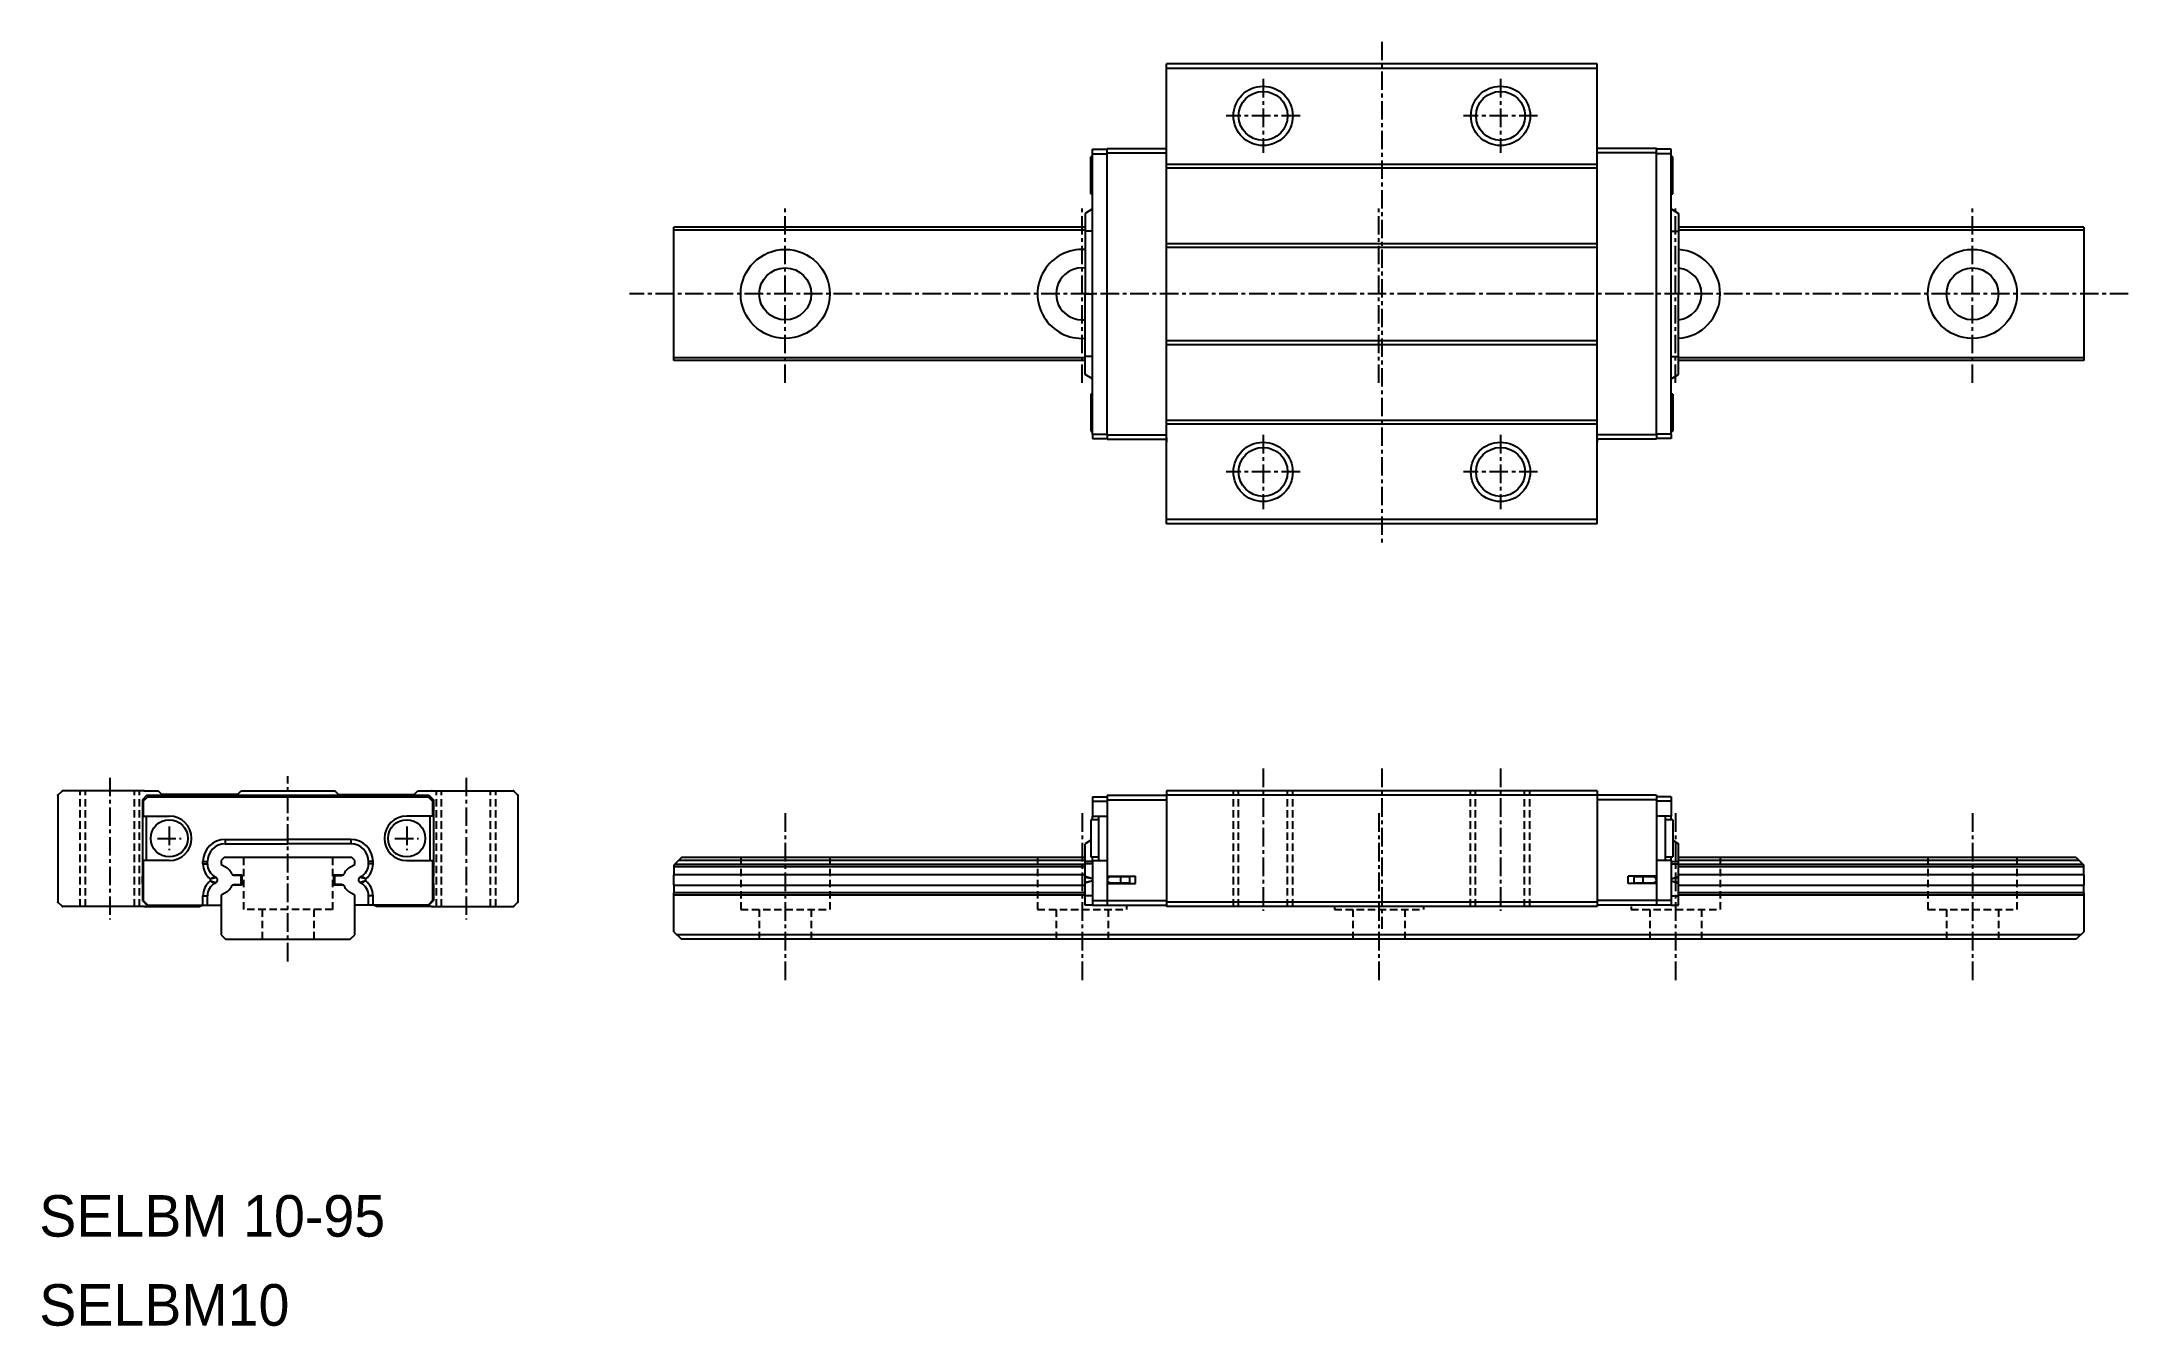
# Model space of a CAD drawing. Extents: x -3 to 138, y 1 to 88.
import ezdxf

# ---------------------------------------------------------------- set-up
doc = ezdxf.new("R2010")
doc.units = 0
doc.linetypes.add('CENTER', pattern=[2, 1.25, -0.25, 0.25, -0.25])
doc.linetypes.add('DASHED', pattern=[0.75, 0.5, -0.25])
doc.layers.get('0').update_dxf_attribs({"linetype": 'CONTINUOUS'})
doc.layers.add('CENTER', color=1, linetype='CENTER')

msp = doc.modelspace()

# ---------------------------------------------------------------- linework, layer by layer
at = {"color": 7, "linetype": 'CONTINUOUS'}
for p, q in [((73.2, 55.5), (73.2, 86.5)), ((102.2, 86.5), (73.2, 86.5)), ((102.2, 86.2), (73.2, 86.2)), ((102.2, 55.5), (102.2, 86.5)), ((68.1, 77.75), (68.1, 80.25)), ((68.2, 80.25), (68.1, 80.25)), ((68.2, 80.75), (69.2, 80.75)), ((68.2, 80.45), (68.2, 80.75)), ((68.2, 61.55), (68.2, 80.45)), ((68.2, 80.45), (69.2, 80.45)), ((69.2, 80.8), (73.2, 80.8)), ((69.2, 80.5), (69.2, 80.8)), ((69.2, 80.5), (73.2, 80.5)), ((69.2, 61.5), (69.2, 80.5)), ((73.2, 80.7), (73.2, 81)), ((102.2, 80.7), (102.2, 81)), ((106.2, 80.8), (102.2, 80.8)), ((106.2, 80.5), (102.2, 80.5)), ((106.2, 80.5), (106.2, 80.8)), ((107.2, 80.75), (106.2, 80.75)), ((106.2, 61.5), (106.2, 80.5)), ((107.2, 80.45), (106.2, 80.45)), ((107.2, 80.45), (107.2, 80.75)), ((107.2, 61.55), (107.2, 80.45)), ((107.3, 80.25), (107.2, 80.25)), ((107.3, 77.75), (107.3, 80.25)), ((73.2, 79.75), (102.2, 79.75)), ((73.2, 79.5), (102.2, 79.5)), ((68.1, 77.75), (68.2, 77.75)), ((107.2, 77.75), (107.3, 77.75)), ((68.2, 76.73), (67.7, 76.43)), ((67.7, 76.43), (67.7, 75.23)), ((107.2, 76.73), (107.7, 76.43)), ((107.7, 76.43), (107.7, 75.23)), ((67.7, 75.5), (40, 75.5)), ((40, 75.3), (40, 75.5)), ((67.7, 75.3), (40, 75.3)), ((40, 66.7), (40, 75.3)), ((67.7, 75.23), (67.7, 71)), ((68.2, 75.23), (67.7, 75.23)), ((107.2, 75.23), (107.7, 75.23)), ((135, 75.5), (107.7, 75.5)), ((135, 75.3), (107.7, 75.3)), ((107.7, 75.23), (107.7, 71)), ((135, 75.5), (135, 75.3)), ((135, 75.3), (135, 66.7)), ((73.2, 74.4), (102.2, 74.4)), ((73.2, 74.15), (102.2, 74.15)), ((67.7, 66.77), (67.7, 71)), ((67.7, 71), (68.2, 71)), ((107.7, 71), (107.2, 71)), ((107.7, 66.77), (107.7, 71)), ((73.2, 67.85), (102.2, 67.85)), ((73.2, 67.6), (102.2, 67.6)), ((67.7, 66.7), (40, 66.7)), ((40, 66.5), (40, 66.7)), ((67.7, 66.5), (40, 66.5)), ((67.7, 65.57), (67.7, 66.77)), ((68.2, 66.77), (67.7, 66.77)), ((107.2, 66.77), (107.7, 66.77)), ((107.7, 65.57), (107.7, 66.77)), ((135, 66.7), (107.7, 66.7)), ((135, 66.5), (107.7, 66.5)), ((135, 66.7), (135, 66.5)), ((68.2, 65.27), (67.7, 65.57)), ((107.2, 65.27), (107.7, 65.57)), ((68.2, 64.25), (68.1, 64.25)), ((68.1, 64.25), (68.1, 61.75)), ((107.3, 64.25), (107.2, 64.25)), ((107.3, 64.25), (107.3, 61.75)), ((73.2, 62.5), (102.2, 62.5)), ((73.2, 62.25), (102.2, 62.25)), ((68.1, 61.75), (68.2, 61.75)), ((68.2, 61.55), (69.2, 61.55)), ((68.2, 61.55), (68.2, 61.25)), ((68.2, 61.25), (69.2, 61.25)), ((69.2, 61.5), (73.2, 61.5)), ((69.2, 61.5), (69.2, 61.2)), ((69.2, 61.2), (73.2, 61.2)), ((73.2, 61.3), (73.2, 61)), ((106.2, 61.5), (102.2, 61.5)), ((102.2, 61.3), (102.2, 61)), ((106.2, 61.2), (102.2, 61.2)), ((107.2, 61.55), (106.2, 61.55)), ((106.2, 61.5), (106.2, 61.2)), ((107.2, 61.25), (106.2, 61.25)), ((107.2, 61.75), (107.3, 61.75)), ((107.2, 61.55), (107.2, 61.25)), ((102.2, 55.8), (73.2, 55.8)), ((102.2, 55.5), (73.2, 55.5)), ((-1.51, 37.2), (-1.21, 37.5)), ((-1.51, 37.2), (-1.51, 30)), ((4.29, 37.5), (-1.21, 37.5)), ((4.49, 37.2), (4.19, 36.9)), ((4.19, 36.9), (4.19, 31.75)), ((4.54, 37.1), (4.24, 36.8)), ((4.24, 36.8), (4.24, 35.8)), ((4.29, 37.5), (5.24, 37.5)), ((4.49, 37.2), (23.49, 37.2)), ((4.54, 37.1), (23.44, 37.1)), ((5.49, 37.25), (5.24, 37.5)), ((10.59, 37.25), (5.49, 37.25)), ((10.59, 37.25), (10.84, 37.5)), ((10.84, 37.5), (17.14, 37.5)), ((17.39, 37.25), (17.14, 37.5)), ((17.39, 37.25), (22.49, 37.25)), ((22.49, 37.25), (22.74, 37.5)), ((22.74, 37.5), (23.69, 37.5)), ((23.44, 37.1), (23.74, 36.8)), ((23.49, 37.2), (23.79, 36.9)), ((23.69, 37.5), (29.19, 37.5)), ((23.74, 36.8), (23.74, 35.8)), ((23.79, 36.9), (23.79, 31.75)), ((29.49, 37.2), (29.19, 37.5)), ((29.49, 37.2), (29.49, 30)), ((68.2, 37.1), (69.2, 37.1)), ((68.2, 37.1), (68.2, 36.8)), ((68.2, 36.8), (69.2, 36.8)), ((68.2, 36.8), (68.2, 35.8)), ((69.2, 37.2), (73.2, 37.2)), ((69.2, 37.2), (69.2, 36.9)), ((69.2, 36.9), (73.2, 36.9)), ((69.2, 36.9), (69.2, 31.75)), ((102.2, 37.5), (73.2, 37.5)), ((73.2, 37.5), (73.2, 37.2)), ((102.2, 37.2), (73.2, 37.2)), ((73.2, 37.2), (73.2, 30)), ((102.2, 37.5), (102.2, 37.2)), ((106.2, 37.2), (102.2, 37.2)), ((102.2, 37.2), (102.2, 30)), ((106.2, 36.9), (102.2, 36.9)), ((106.2, 37.2), (106.2, 36.9)), ((107.2, 37.1), (106.2, 37.1)), ((106.2, 36.9), (106.2, 31.75)), ((107.2, 36.8), (106.2, 36.8)), ((107.2, 37.1), (107.2, 36.8)), ((107.2, 36.8), (107.2, 35.8)), ((4.24, 35.8), (5.99, 35.8)), ((4.44, 35.8), (4.44, 32.8)), ((23.74, 35.8), (21.99, 35.8)), ((23.54, 35.8), (23.54, 32.8)), ((68.1, 35.55), (68.1, 33.05)), ((68.6, 35.55), (68.1, 35.55)), ((68.2, 35.8), (69.2, 35.8)), ((68.2, 35.55), (68.2, 35.8)), ((68.6, 35.8), (68.6, 32.8)), ((107.2, 35.8), (106.2, 35.8)), ((106.8, 35.8), (106.8, 32.8)), ((107.3, 35.55), (106.8, 35.55)), ((107.2, 35.55), (107.2, 35.8)), ((107.3, 35.55), (107.3, 33.05)), ((9.76, 34.23), (13.99, 34.23)), ((9.76, 34.23), (9.76, 33.93)), ((9.76, 33.93), (13.99, 33.93)), ((18.22, 34.23), (13.99, 34.23)), ((13.99, 33.93), (13.99, 34.23)), ((18.22, 33.93), (13.99, 33.93)), ((18.22, 34.23), (18.22, 33.93)), ((68.1, 34.17), (67.7, 33.93)), ((67.7, 32.73), (67.7, 33.93)), ((107.3, 34.17), (107.7, 33.93)), ((107.7, 32.73), (107.7, 33.93)), ((4.24, 32.8), (4.24, 30.1)), ((5.99, 32.8), (4.24, 32.8)), ((8.26, 32.58), (8.26, 32.73)), ((8.26, 32.73), (8.56, 32.73)), ((8.26, 32.58), (8.56, 32.58)), ((8.56, 32.58), (8.56, 32.73)), ((9.69, 33), (9.49, 32.8)), ((9.49, 32.8), (9.49, 32.54)), ((9.49, 32.54), (9.77, 32.38)), ((18.29, 33), (9.69, 33)), ((18.21, 32.38), (18.49, 32.54)), ((18.49, 32.8), (18.29, 33)), ((18.49, 32.54), (18.49, 32.8)), ((19.42, 32.58), (19.42, 32.73)), ((19.72, 32.73), (19.42, 32.73)), ((19.72, 32.58), (19.42, 32.58)), ((19.72, 32.58), (19.72, 32.73)), ((21.99, 32.8), (23.74, 32.8)), ((23.74, 32.8), (23.74, 30.1)), ((40.5, 33), (40, 32.5)), ((40, 32.5), (40, 31.85)), ((67.7, 32.38), (40, 32.38)), ((67.7, 32.54), (40.04, 32.54)), ((67.7, 32.8), (40.3, 32.8)), ((67.7, 33), (40.5, 33)), ((68.2, 32.73), (67.7, 32.73)), ((67.7, 32.58), (67.7, 32.73)), ((67.7, 31.72), (67.7, 32.58)), ((68.2, 32.58), (67.7, 32.58)), ((68.1, 33.05), (68.6, 33.05)), ((68.2, 32.8), (68.2, 33.05)), ((68.2, 32.8), (68.2, 30.1)), ((68.2, 32.8), (69.2, 32.8)), ((107.2, 32.8), (106.2, 32.8)), ((106.8, 33.05), (107.3, 33.05)), ((107.2, 32.8), (107.2, 33.05)), ((107.2, 32.8), (107.2, 30.1)), ((107.2, 32.73), (107.7, 32.73)), ((107.2, 32.58), (107.7, 32.58)), ((134.5, 33), (107.7, 33)), ((134.7, 32.8), (107.7, 32.8)), ((107.7, 32.58), (107.7, 32.73)), ((107.7, 31.72), (107.7, 32.58)), ((134.96, 32.54), (107.7, 32.54)), ((135, 32.38), (107.7, 32.38)), ((134.5, 33), (135, 32.5)), ((135, 31.85), (135, 32.5)), ((4.19, 31.25), (4.19, 31.75)), ((4.24, 31.75), (4.19, 31.75)), ((4.19, 31.25), (4.19, 30.1)), ((4.24, 31.25), (4.19, 31.25)), ((8.75, 31.57), (9.06, 31.72)), ((8.75, 31.56), (9.14, 31.67)), ((8.75, 31.44), (9.14, 31.33)), ((8.75, 31.43), (9.06, 31.28)), ((9.14, 31.67), (9.06, 31.72)), ((9.06, 31.28), (9.14, 31.33)), ((10.24, 31.85), (10.89, 31.85)), ((10.89, 31.15), (10.24, 31.15)), ((10.84, 31.8), (10.33, 31.8)), ((10.33, 31.2), (10.84, 31.2)), ((10.84, 31.2), (10.84, 31.8)), ((10.89, 31.85), (10.89, 31.15)), ((17.09, 31.15), (17.09, 31.85)), ((17.09, 31.85), (17.75, 31.85)), ((17.75, 31.15), (17.09, 31.15)), ((17.14, 31.2), (17.14, 31.8)), ((17.14, 31.8), (17.65, 31.8)), ((17.65, 31.2), (17.14, 31.2)), ((18.84, 31.67), (18.92, 31.72)), ((19.23, 31.56), (18.84, 31.67)), ((19.23, 31.44), (18.84, 31.33)), ((18.92, 31.28), (18.84, 31.33)), ((19.23, 31.57), (18.92, 31.72)), ((19.23, 31.43), (18.92, 31.28)), ((23.74, 31.75), (23.79, 31.75)), ((23.74, 31.25), (23.79, 31.25)), ((23.79, 31.25), (23.79, 31.75)), ((23.79, 31.25), (23.79, 30.1)), ((67.7, 31.85), (40, 31.85)), ((40, 31.15), (40, 31.85)), ((40, 31.15), (67.7, 31.15)), ((40, 31.15), (40, 30.62)), ((68.2, 31.57), (67.7, 31.72)), ((67.7, 31.67), (67.7, 31.72)), ((67.7, 31.33), (67.7, 31.67)), ((68.2, 31.57), (67.7, 31.67)), ((68.2, 31.43), (67.7, 31.28)), ((68.2, 31.43), (67.7, 31.33)), ((67.7, 31.28), (67.7, 31.33)), ((67.7, 30.42), (67.7, 31.28)), ((69.2, 31.75), (69.2, 31.25)), ((69.2, 31.75), (71.1, 31.75)), ((69.2, 31.25), (69.2, 30.1)), ((69.2, 31.25), (71.1, 31.25)), ((70.1, 31.7), (69.4, 31.7)), ((69.4, 31.3), (70.1, 31.3)), ((69.7, 31.7), (69.7, 31.75)), ((69.7, 31.25), (69.7, 31.3)), ((70.03, 31.7), (70.03, 31.75)), ((70.03, 31.25), (70.03, 31.3)), ((70.7, 31.7), (70.1, 31.7)), ((70.1, 31.7), (70.1, 31.3)), ((70.1, 31.3), (70.7, 31.3)), ((70.7, 31.7), (70.7, 31.3)), ((71.1, 31.25), (71.1, 31.75)), ((106.2, 31.75), (104.3, 31.75)), ((104.3, 31.25), (104.3, 31.75)), ((106.2, 31.25), (104.3, 31.25)), ((105.3, 31.7), (104.7, 31.7)), ((104.7, 31.3), (104.7, 31.7)), ((104.7, 31.3), (105.3, 31.3)), ((106, 31.7), (105.3, 31.7)), ((105.3, 31.3), (105.3, 31.7)), ((105.3, 31.3), (106, 31.3)), ((105.37, 31.7), (105.37, 31.75)), ((105.37, 31.25), (105.37, 31.3)), ((105.7, 31.7), (105.7, 31.75)), ((105.7, 31.25), (105.7, 31.3)), ((106.2, 31.75), (106.2, 31.25)), ((106.2, 31.25), (106.2, 30.1)), ((107.2, 31.57), (107.7, 31.72)), ((107.2, 31.57), (107.7, 31.67)), ((107.2, 31.43), (107.7, 31.28)), ((107.2, 31.43), (107.7, 31.33)), ((135, 31.85), (107.7, 31.85)), ((107.7, 31.67), (107.7, 31.72)), ((107.7, 31.33), (107.7, 31.67)), ((107.7, 31.28), (107.7, 31.33)), ((107.7, 30.42), (107.7, 31.28)), ((107.7, 31.15), (135, 31.15)), ((135, 31.85), (135, 31.15)), ((135, 30.62), (135, 31.15)), ((-1.21, 29.7), (-1.51, 30)), ((4.29, 29.7), (-1.21, 29.7)), ((4.19, 30.1), (4.49, 29.8)), ((4.24, 30.1), (4.54, 29.8)), ((4.29, 29.7), (8.02, 29.7)), ((4.49, 29.8), (4.54, 29.8)), ((4.54, 29.8), (8.26, 29.8)), ((8.02, 29.7), (8.23, 29.8)), ((8.26, 30.42), (8.56, 30.42)), ((8.26, 29.8), (8.26, 30.42)), ((8.26, 29.8), (8.56, 29.8)), ((8.56, 29.8), (8.56, 30.42)), ((8.56, 29.8), (9.49, 29.8)), ((9.77, 30.62), (9.49, 30.46)), ((9.49, 30.46), (9.49, 27.8)), ((18.49, 30.46), (18.21, 30.62)), ((18.49, 27.8), (18.49, 30.46)), ((19.42, 29.8), (18.49, 29.8)), ((19.72, 30.42), (19.42, 30.42)), ((19.42, 29.8), (19.42, 30.42)), ((19.72, 29.8), (19.42, 29.8)), ((19.72, 29.8), (19.72, 30.42)), ((23.44, 29.8), (19.72, 29.8)), ((19.96, 29.7), (19.75, 29.8)), ((23.69, 29.7), (19.96, 29.7)), ((23.74, 30.1), (23.44, 29.8)), ((23.49, 29.8), (23.44, 29.8)), ((23.79, 30.1), (23.49, 29.8)), ((23.69, 29.7), (29.19, 29.7)), ((29.19, 29.7), (29.49, 30)), ((67.7, 30.62), (40, 30.62)), ((40, 30.46), (40, 30.62)), ((67.7, 30.46), (40, 30.46)), ((40, 28), (40, 30.46)), ((68.2, 30.42), (67.7, 30.42)), ((67.7, 29.8), (67.7, 30.42)), ((68.2, 29.8), (67.7, 29.8)), ((68.2, 30.1), (69.2, 30.1)), ((68.2, 30.1), (68.2, 29.8)), ((68.2, 29.8), (69.2, 29.8)), ((69.2, 30.1), (73.2, 30.1)), ((69.2, 30.1), (69.2, 29.8)), ((69.2, 29.8), (73.2, 29.8)), ((102.2, 30), (73.2, 30)), ((73.2, 30), (73.2, 29.7)), ((102.2, 29.7), (73.2, 29.7)), ((106.2, 30.1), (102.2, 30.1)), ((102.2, 30), (102.2, 29.7)), ((106.2, 29.8), (102.2, 29.8)), ((106.2, 30.1), (106.2, 29.8)), ((107.2, 30.1), (106.2, 30.1)), ((107.2, 29.8), (106.2, 29.8)), ((107.2, 30.42), (107.7, 30.42)), ((107.2, 30.1), (107.2, 29.8)), ((107.2, 29.8), (107.7, 29.8)), ((135, 30.62), (107.7, 30.62)), ((135, 30.46), (107.7, 30.46)), ((107.7, 29.8), (107.7, 30.42)), ((135, 30.62), (135, 30.46)), ((135, 30.46), (135, 28)), ((9.49, 27.8), (9.79, 27.5)), ((9.79, 27.5), (18.19, 27.5)), ((18.19, 27.5), (18.49, 27.8)), ((40, 28), (40.5, 27.5)), ((134.8, 27.8), (40.2, 27.8)), ((134.5, 27.5), (40.5, 27.5)), ((135, 28), (134.5, 27.5))]:
    msp.add_line(p, q, dxfattribs=at)
at = {"color": 3, "linetype": 'DASHED'}
for p, q in [((-0.01, 29.7), (-0.01, 37.5)), ((0.34, 29.7), (0.34, 37.5)), ((3.64, 29.7), (3.64, 37.5)), ((3.99, 29.7), (3.99, 37.5)), ((23.99, 29.7), (23.99, 37.5)), ((24.34, 29.7), (24.34, 37.5)), ((27.64, 29.7), (27.64, 37.5)), ((27.99, 29.7), (27.99, 37.5)), ((77.7, 29.7), (77.7, 37.5)), ((78.05, 29.7), (78.05, 37.5)), ((81.35, 29.7), (81.35, 37.5)), ((81.7, 29.7), (81.7, 37.5)), ((93.67, 29.7), (93.67, 37.5)), ((94.02, 29.7), (94.02, 37.5)), ((97.32, 29.7), (97.32, 37.5)), ((97.67, 29.7), (97.67, 37.5)), ((10.99, 33), (10.99, 29.5)), ((16.99, 33), (16.99, 29.5)), ((44.5, 33), (44.5, 29.5)), ((50.5, 33), (50.5, 29.5)), ((64.5, 33), (64.5, 29.5)), ((110.5, 33), (110.5, 29.5)), ((124.5, 33), (124.5, 29.5)), ((130.5, 33), (130.5, 29.5)), ((70.5, 29.7), (70.5, 29.5)), ((84.5, 29.7), (84.5, 29.5)), ((90.5, 29.7), (90.5, 29.5)), ((104.5, 29.7), (104.5, 29.5)), ((16.99, 29.5), (10.99, 29.5)), ((12.24, 29.5), (12.24, 27.5)), ((15.74, 29.5), (15.74, 27.5)), ((44.5, 29.5), (50.5, 29.5)), ((45.75, 29.5), (45.75, 27.5)), ((49.25, 29.5), (49.25, 27.5)), ((64.5, 29.5), (70.5, 29.5)), ((65.75, 29.5), (65.75, 27.5)), ((69.25, 29.5), (69.25, 27.5)), ((84.5, 29.5), (90.5, 29.5)), ((85.75, 29.5), (85.75, 27.5)), ((89.25, 29.5), (89.25, 27.5)), ((104.5, 29.5), (110.5, 29.5)), ((105.75, 29.5), (105.75, 27.5)), ((109.25, 29.5), (109.25, 27.5)), ((124.5, 29.5), (130.5, 29.5)), ((125.75, 29.5), (125.75, 27.5)), ((129.25, 29.5), (129.25, 27.5))]:
    msp.add_line(p, q, dxfattribs=at)
at = {"color": 3, "linetype": 'CONTINUOUS'}
for centre in [(79.7, 83), (95.7, 83), (79.7, 59), (95.7, 59)]:
    msp.add_circle(centre, 2, dxfattribs=at)
at = {"color": 7, "linetype": 'CONTINUOUS'}
for centre, radius in [((79.7, 83), 1.65), ((95.7, 83), 1.65), ((47.5, 71), 3), ((127.5, 71), 3), ((47.5, 71), 1.75), ((127.5, 71), 1.75), ((79.7, 59), 1.65), ((95.7, 59), 1.65), ((5.99, 34.3), 1.25), ((21.99, 34.3), 1.25)]:
    msp.add_circle(centre, radius, dxfattribs=at)
for centre, radius, start, end in [((67.5, 71), 3, 86.1774, 273.8226), ((107.5, 71), 3, 273.8225, 86.1775), ((67.5, 71), 1.75, 83.4376, 276.5624), ((107.5, 71), 1.75, 276.5623, 83.4377), ((5.99, 34.3), 1.5, 270, 90), ((21.99, 34.3), 1.5, 90, 270), ((9.76, 32.73), 1.5, 90.0008, 179.9992), ((9.76, 32.73), 1.2, 90, 180), ((18.22, 32.73), 1.5, 0.0008, 89.9992), ((18.22, 32.73), 1.2, 0, 90), ((9.56, 32.58), 1.3, 180, 230.7296), ((9.56, 32.58), 1, 180, 240), ((9.22, 31.43), 1.1, 22.4464, 60), ((18.76, 31.43), 1.1, 120, 157.5536), ((18.42, 32.58), 1, 300, 0), ((18.42, 32.58), 1.3, 309.2704, 0), ((9.56, 30.42), 1.3, 129.2704, 180), ((9.56, 30.42), 1, 120, 180), ((8.68, 31.5), 0.1, 309.2704, 50.7296), ((9.04, 31.5), 0.2, 300, 60), ((9.22, 31.57), 1.1, 300, 337.5536), ((9.22, 31.43), 1.17, 18.4356, 21.0372), ((9.22, 31.57), 1.17, 338.9628, 341.5644), ((18.76, 31.43), 1.17, 158.9628, 161.5644), ((18.76, 31.57), 1.17, 198.4356, 201.0372), ((18.76, 31.57), 1.1, 202.4464, 240), ((18.94, 31.5), 0.2, 120, 240), ((18.42, 30.42), 1, 0, 60), ((19.31, 31.5), 0.1, 129.2704, 230.7296), ((18.42, 30.42), 1.3, 0, 50.7296), ((69.4, 31.5), 0.2, 90, 180), ((69.4, 31.5), 0.2, 180, 270), ((106, 31.5), 0.2, 0, 90), ((106, 31.5), 0.2, 270, 0)]:
    msp.add_arc(centre, radius, start, end, dxfattribs=at)
for p in [(-1.51, 37.2), (-1.21, 37.5), (4.29, 37.5), (23.69, 37.5), (29.19, 37.5), (29.49, 37.2), (-1.51, 30), (-1.21, 29.7), (4.29, 29.7), (23.69, 29.7), (29.19, 29.7), (29.49, 30)]:
    msp.add_point(p, dxfattribs=at)
at = {"layer": 'CENTER', "color": 1, "linetype": 'CENTER'}
for p, q in [((87.7, 88), (87.7, 54)), ((79.7, 85.5), (79.7, 80.5)), ((95.7, 85.5), (95.7, 80.5)), ((82.2, 83), (77.2, 83)), ((98.2, 83), (93.2, 83)), ((47.5, 65), (47.5, 77)), ((67.5, 65), (67.5, 77)), ((87.5, 65), (87.5, 77)), ((107.5, 65), (107.5, 77)), ((127.5, 65), (127.5, 77)), ((138, 71), (37, 71)), ((79.7, 61.5), (79.7, 56.5)), ((95.7, 61.5), (95.7, 56.5)), ((82.2, 59), (77.2, 59)), ((98.2, 59), (93.2, 59)), ((1.99, 38.39), (1.99, 28.82)), ((13.99, 26), (13.99, 38.5)), ((25.99, 38.39), (25.99, 28.82)), ((79.7, 39), (79.7, 29.42)), ((87.7, 39), (87.7, 28.2)), ((95.7, 39), (95.7, 29.42)), ((47.5, 36), (47.5, 24.5)), ((67.5, 36), (67.5, 24.5)), ((87.5, 36), (87.5, 24.5)), ((107.5, 36), (107.5, 24.5)), ((127.5, 36), (127.5, 24.5)), ((5.19, 34.3), (6.79, 34.3)), ((5.99, 35.1), (5.99, 33.5)), ((21.19, 34.3), (22.79, 34.3)), ((21.99, 35.1), (21.99, 33.5))]:
    msp.add_line(p, q, dxfattribs=at)

# ---------------------------------------------------------------- texts
at = {"color": 7, "linetype": 'CONTINUOUS'}
for s, p in [('SELBM 10-95', (-2.77, 7.45)), ('SELBM10', (-2.77, 1.45))]:
    msp.add_text(s, height=2.8, dxfattribs=at).set_placement(p)

doc.saveas('drawing.dxf')
